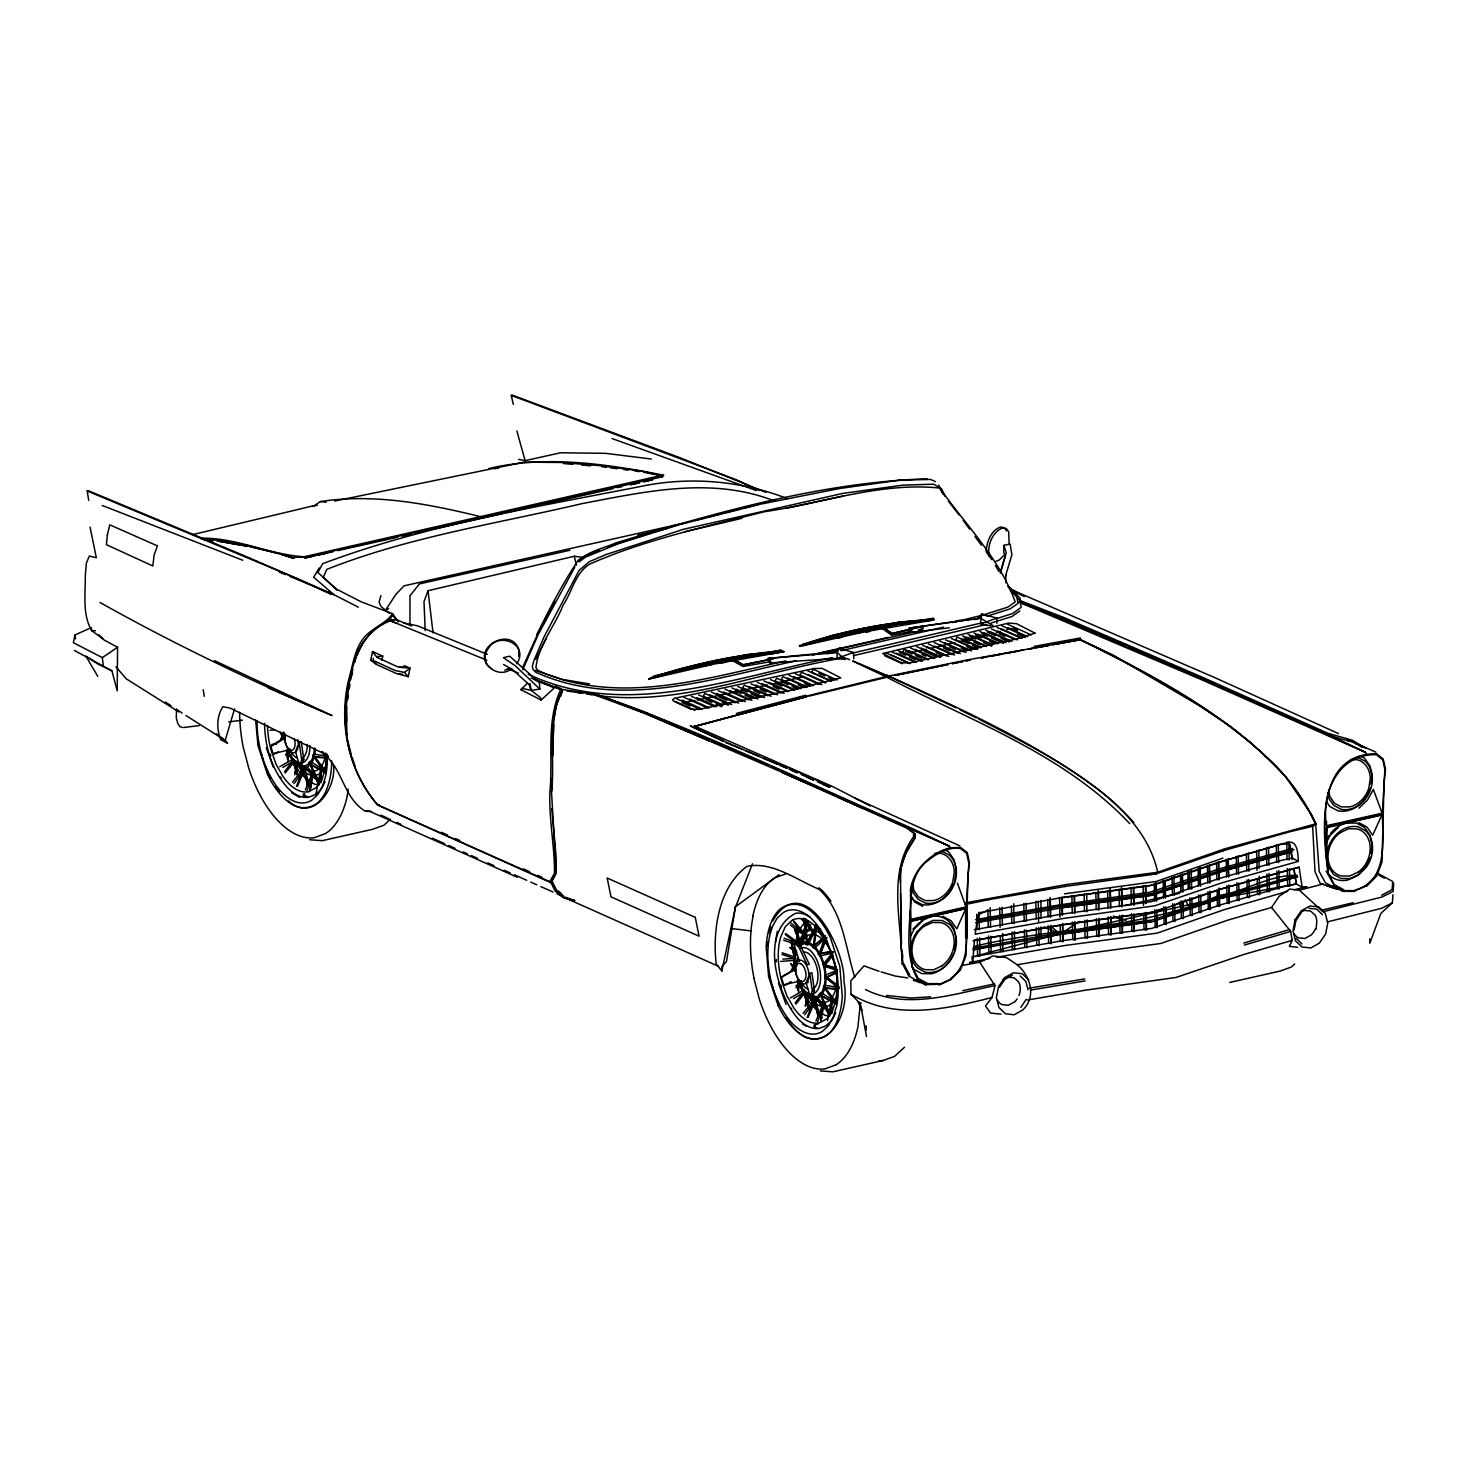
<?xml version="1.0" encoding="UTF-8"?>
<svg xmlns="http://www.w3.org/2000/svg" width="1467" height="1467" viewBox="0 0 1467 1467"><rect width="100%" height="100%" fill="white"/><g stroke="black" fill="none" stroke-linecap="round" stroke-linejoin="round"><path stroke-width="1.5" d="M854.803 977.352C845.249 947.407 843.323 911.667 819.136 889.277C796.324 879.87 772.541 861.166 747.015 866.337C718.408 887.223 712.43 930.756 716.208 963.984L721.856 970.989L721.856 966.606L726.458 961.6L735.334 907.596L752.498 863.77M409.935 624.74L409.99 595.785L419.415 583.903L569.893 550.272M776.281 961.784L776.3 959.51M988.465 935.946L988.85 953.477L991.142 953.073M796.819 943.428L796.893 926.062M346.707 721.727L346.78 706.195M1326.626 856.655L1326.516 827.278L1382.427 814.735C1382.592 840.866 1388.222 881.044 1355.27 889.974M98.729 634.606L104.285 640.107L117.562 647.295L117.232 690.884L111.914 670.841L74.432 650.449M796.874 943.281L796.984 927.657M980.561 622.173L981.881 614.013L996.735 618.047L996.955 623.273M288.009 761.483L288.137 750.994M798.653 992.646L798.782 982.157M1326.113 856.966C1321.932 817.357 1321.345 753.121 1376.633 753.763L1383.198 759.007L1385.526 768.836L1384.041 783.011L1382.006 861.918L1376.743 875.946L1367.134 885.573L1355.453 890.616L1343.882 890.634L1334.09 885.243L1327.983 874.057L1326.113 856.966L1326.516 827.278L1326.663 856.783L1328.313 873.58L1334.292 884.656L1343.955 889.937M853.849 658.738L853.391 652.467L839.216 648.176L837.18 652.613L837.07 658.335L845.249 659.49M1005.72 582.729L1005.904 574.954M321.071 782.644L321.401 769.717L319.146 784.973M325.949 769.918L326.187 761.355M831.716 1013.807L832.046 1000.879L829.79 1016.136M836.593 1001.081L836.832 992.517M551.574 791.905C555.296 758.146 546.476 720.902 562.686 689.49L599.178 695.12L642.509 712.228L783.213 772.742L949.131 846.074L950.231 847.706L960.61 847.468L967.321 852.675L969.394 862.706L967.853 876.643L966.038 955.585L960.628 969.357L951.148 979.094L939.687 984.265L927.584 984.577L917.664 979.351C902.333 952.395 912.034 919.186 910.457 889.68C913.611 869.087 930.573 853.024 950.231 847.706M551.757 790.016L552.05 778.794M552.656 756.385L553.756 724.698M552.564 755.487L553.664 722.057M518.786 656.574L518.97 650.321C512.57 626.684 473.841 645.04 487.172 665.174L491.903 669.044M966.313 907.541L968.825 863.385L966.698 853.391L960.335 848.439C946.802 846.716 934.846 854.656 924.98 862.981C909.063 877.706 911.025 900.426 910.585 920.157L966.313 907.541L957.401 883.152M1326.498 826.416C1321.162 793.005 1338.106 753.506 1376.358 754.735L1382.794 759.869L1384.866 769.46L1382.409 813.873L1326.498 826.416L1326.535 821.428M900.426 882.18C899.271 866.208 905.616 850.603 914.931 837.877L915.115 833.916M85.324 577.43C85.324 595.034 82.445 614.948 91.743 630.7L103.075 639.025M918.58 629.636L923.073 628.683L923.183 626.189L892.156 633.579L882.254 626.501L864.008 628.536L863.953 629.783L881.795 628.188L891.698 635.266L911.869 631.03M1005.555 575.853L1011.9 554.691L1010.066 544.055L1004.015 545.321L1003.648 552.27L1005.243 555.883L1000.457 572.112M296.792 774.283L297.434 762.143L294.757 774.869M743.072 664.698L773.329 658.793L743.274 664.918L732.968 658.848L715.016 660.7L717.528 663.396L726.312 660.883M807.437 1005.445L808.079 993.306L805.401 1006.032M1393.65 883.097L1393.173 891.386L1382.189 896.979L1322.904 911.796L1299.414 890.231L1289.621 889.075L1279.187 896.264L1271.559 907.468L1228.172 920.029L1160.892 943.464L1068.985 955.897L1017.254 964.754L1006.6 957.676L993.012 955.879L979.754 962.224L962.517 965.396M326.499 754.863L325.637 767.223L322.098 779.087L316.34 787.559L308.914 791.612M820.475 931.692L821.85 936.001L815.377 924.925L813.8 948.159L815.322 927.712L805.988 944.656L816.239 925.219M1369.738 938.77L1369.793 943.244L1380.869 913.391L1392.366 902.81L1392.972 894.687M989.803 958.409L969.595 962.664L972.786 961.545L974.473 940.31L1064.033 924.393L1154.859 911.814L1222.231 888.764L1299.12 867.18L1302.183 887.352L1307.024 886.673L1294.114 889.772M85.251 576.366L86.351 563.181L89.34 556.048L96.327 557.735L90.074 527.148M1009.113 543.285L1008.709 531.751L1006.325 528.578L1002.805 527.882C992.132 531.898 987.309 545.486 988.996 556.103M986.099 551.794C986.704 542.185 990.702 530.577 1000.494 527.02L1004.143 527.698L1006.545 530.852M333.467 764.985C336.713 788.843 312.288 823.262 288.541 800.909M910.365 925.457L910.604 921.019L966.331 908.403L967.175 937.816M1325.526 837.877L1326.791 827.626L1382.427 814.735M767.351 946.435L767.901 941.924M347.312 795.536L348.137 789.099M1036.362 927.731L1036.729 945.261L1039.186 944.931M349.678 680.853L346.084 707.057L347.019 735.224M813.8 948.159L816.936 925.53M347.716 699.631L348.339 695.266M349.274 688.701L349.898 684.337M954.559 881.85L956.319 870.389L954.082 859.699L948.507 851.759L944.436 849.65M954.54 951.074L956.301 939.613L954.063 928.923A30.477 24.242 -65.9 0 0 930.555 916.692L920.836 921.184M1371.04 784.35L1372.213 776.721L1369.976 766.012L1364.402 758.091L1360.386 755.963M1371.022 853.574L1372.195 845.946L1369.958 835.236L1364.512 827.425L1356.37 823.079L1346.559 822.987M309.592 790.878L312.398 773.054L305.319 789.833M553.958 720.132L556.58 703.39L562.686 689.49M820.566 1019.932L823.042 1004.217L815.964 1020.995M176.553 709.093L176.297 717.931L177.745 723.286L179.928 726.66L182.348 727.412M775.438 942.217L777.308 931.307M295.032 772.907L296.847 762.657M802.761 944.51L807.015 920.396M805.31 1006.105L807.492 993.819M977.242 938.238L977.627 955.787L980.048 955.347M1000.274 936.148L1000.604 951.496L1003.025 951.056M1011.992 931.985L1012.377 949.516L1014.797 949.094M1024.388 929.858L1024.755 947.407L1027.047 947.004M310.179 790.145L313.48 773.109L306.951 790.75M820.823 1021.307L824.124 1004.272L817.596 1021.894M315.973 793.72L320.521 770.45L320.833 781.728M354.959 661.874L355.784 657.638M827.443 1020.647L831.166 1001.613L831.477 1012.89M1294.114 929.913L1295.929 920.634L1301.302 912.621M372.49 651.568L376.964 657.344L397.154 666.605L401.885 667.485L404.544 665.706L410.045 668.163L408.248 676.69L396.163 673.426L375.845 664.203L370.784 660.132L372.49 651.568L382.777 656.079L381.823 660.352M1316.101 929.143L1316.779 921.624A14.945 11.883 -65.9 0 0 1315.129 915.188L1310.654 911.025L1304.346 910.365L1301.174 912.126M88.937 628.701L75 634.918L73.35 642.674L102.323 657.638L103.24 665.321M721.856 970.989L735.334 907.596M806.282 920.708L800.909 945.06L806.447 920.561M352.887 669.099L350.191 679.056M1001.007 1014.137L990.592 1013.074L985.494 1005.959L992.022 997.468L994.993 985.641L979.754 962.224M350.503 679.955L352.557 672.785M380.943 595.602L379.091 602.057L381.072 606.586L389.47 613.334M1000.329 573.212L1006.179 552.967L1004.015 545.321M371.518 811.416L365.485 811.288C343.076 798.268 342.765 767.113 322.117 752.773L229.989 708.048L222.911 706.709C216.548 716.281 216.474 729.337 220.784 739.735L227.66 743.366L225.203 740.413L234.555 708.818M836.41 1006.674L833.256 1017.291L828.562 1025.543L822.584 1031.228A63.209 32.971 77.3 0 1 785.285 1014.577A63.613 33.173 77.3 0 1 773.806 990.61M560.596 696.422L562.466 690.187L530.999 678.029M769.038 932.902L770.762 927.089M910.585 920.157L910.31 910.915M1048.245 925.732L1048.612 943.263L1050.995 943.556L1050.83 925.365M1060.146 925.97L1060.458 941.319L1062.841 941.612L1062.676 923.421M1072.432 922.065L1072.799 939.595L1075.183 939.907L1075.018 921.698M1084.7 920.304L1085.067 937.835L1087.652 937.486M825.096 938.825L819.595 956.117L826.985 937.45M819.026 954.137L825.518 935.744M299.561 765.609L301.67 759.888L299.14 742.1L301.267 741.624L303.797 759.411L301.689 765.132L299.561 765.609L295.545 751.691L297.691 745.933M582.546 557.35L574.294 556.25L428.034 590.706L424 601.58L425.192 630.553M810.206 996.771L812.315 991.05L809.784 973.263L811.911 972.786L814.442 990.573L812.333 996.295L810.206 996.771L806.19 982.853L808.335 977.095M296.462 786.404L303.412 768.616L292.483 782.241M807.107 1017.566L814.038 999.779L803.109 1013.404M534.19 679.331L560.742 689.435C545.852 721.287 553.187 757.779 549.905 791.703C548.786 819.008 554.636 845.927 554.508 873.103L549.813 881.722L377.496 804.87C348.357 771.184 339.134 724.258 349.274 681.33C354.152 656.171 364.531 630.443 390.13 619.863L392.551 613.701L361.359 601.892L336.658 589.221L317.862 572.552L322.685 563.695C424.385 525.443 532.613 507.582 638.915 486.824C688.536 476.152 740.157 480.351 787.467 498.633M556.268 705.334L562.466 690.187M297.416 786.294L304.494 769.515L293.968 783.635M808.06 1017.456L815.139 1000.677L804.613 1014.797M522.747 669.796L538.169 634.606L574.826 567.142M952.541 622.558L982.927 615.04L1007.829 607.136L1015.201 602.002C1000.366 560.082 967.431 526.726 941.759 490.895L939.21 488.016C880.75 481.928 821.612 503.419 763.995 511.8C705.37 526.91 645.48 539.544 589.844 564.043C575.357 572.717 572.203 591.641 563.218 604.899C555.094 625.731 538.297 645.352 535.913 667.815L538.187 670.584C618.12 706.507 705.352 678.341 785.909 660.92M516.696 663.781C529.88 645.003 498.615 630.59 488.328 648.487C476.94 663.341 498.468 679.918 511.708 668.604M522.93 666.843L537.619 634.184M1381.694 815.304L1372.69 835.236L1367.024 827.131L1358.79 822.639M356.701 655.676L363.101 641.941M1096.381 918.635L1096.748 936.166L1099.131 936.459L1099.04 918.305M1108.172 916.93L1108.557 934.461L1111.014 934.791L1110.941 916.637M1119.651 915.408L1120.018 932.939L1122.402 933.232L1122.31 915.078M1131.534 913.721L1131.901 931.27L1134.284 931.563L1134.248 915.591M1143.728 914.198L1144.04 929.528L1146.387 929.913L1146.35 913.941M354.611 658.775C361.139 640.511 376.469 623.42 395.852 619.386L411.493 625.914M1271.559 907.468L1290.685 931.435L1292.152 940.384L1289.346 946.325L1297.617 947.334M808.024 944.986L816.624 927.126M1370.453 788.182C1365.997 801.679 1352.959 813.617 1337.977 810.848L1329.836 806.52L1326.498 801.752M1370.435 857.406L1365.355 867.584L1357.488 875.542L1347.77 880.017A30.477 24.242 -65.9 0 1 1326.113 871.27M718.445 966.295L564.557 897.602L555.993 890.616L551.592 880.677L556.708 890.451M535.803 659.325L546.457 638.053M953.697 883.574C949.094 896.429 936.166 907.156 921.973 904.552L913.831 900.206L910.549 895.438M536.904 634.221C549.593 609.098 562.301 583.829 578.108 560.486C589.074 551.262 603.707 548.108 616.672 542.643C717.546 512.203 821.227 482.423 927.089 478.755M542.643 624.392L554.709 600.883M551.262 881.355L556.213 871.82L555.956 854.656L551.757 808.5M551.299 882.602L556.286 873.158L551.409 790.383M910.494 936.221L914.216 929.124L922.505 920.909M1325.434 844.314L1330.111 835.457L1338.527 827.205M965.634 902.773L1066.032 884.583L1157.665 872.278L1224.468 848.898L1315.844 823.794C1304.346 799.753 1288.393 777.015 1268.478 758.916C1214.199 707.626 1146.479 672.509 1080.06 639.722L1053.086 644.581L1080.06 639.722L1112.719 654.85L1198.924 705.444L1229.896 725.982L1251.131 742.98L1268.148 758.916L1285.715 776.666L1310.416 813.176L1315.661 823.537L1319.163 871.361L1325.453 882.877L1337.519 889.057M280.582 739.276L284.121 732.748M791.226 970.439L794.766 963.911L792.693 966.955M325.161 781.673L320.87 789.521L315.295 794.674L308.822 797.168A57.158 29.817 77.3 0 1 287.349 787.577C271.872 770.102 264.72 746.3 264.61 723.213M835.805 1012.835L831.514 1020.684L825.921 1025.836L819.466 1028.33A57.158 29.817 77.3 0 1 797.975 1018.74C776.52 993.966 759.173 931.71 795.737 913.263A59.982 31.284 77.3 0 1 810.096 916.967M806.923 931.508L810.829 924.522M772.449 926.576L777.125 918.195L783.121 912.657A63.209 32.971 77.3 0 1 820.42 929.51M772.504 921.276C803.678 867.052 845.982 949.938 843.892 981.313C852.309 1021.637 816.404 1066.802 786.257 1017.75M373.131 658.298L373.553 660.645L395.338 670.584L404.525 672.436L408.248 676.69M319.201 567.967L313.663 577.264L333.926 594.667L358.333 607.173M282.049 735.792L284.066 732.601M1020.867 1007.297L1026.222 999.284M999.32 987.438L1004.803 979.406L1012.395 975.17M565.033 897.181L574.917 900.573L563.75 898.042L555.186 891.056L550.987 882.676L377.899 805.09C348.284 770.964 338.364 723.616 348.559 679.973C352.538 667.045 353.785 653.402 361.139 641.666C368.584 628.756 384.556 625.455 392.551 613.701L398.309 621.935M518.621 459.354L525.094 460.656L560.541 452.79L605.596 453.34L651.348 459.024M832.394 954.449L823.445 966.753L833.238 955.274M932.205 620.174L931.893 619.257C887.993 622.283 844.277 630.333 802.614 644.636L804.741 644.508C846.349 632.46 889.075 624.172 932.205 620.174C888.085 621.348 844.497 631.103 802.614 644.636M779.857 651.953L779.435 651.055C737.149 654.557 695.34 663.487 654.979 676.434L716.043 662.259L779.857 651.953C737.369 654.282 695.578 664.038 654.979 676.434M284.488 771.752L293.913 759.503M795.132 1002.915L804.558 990.665M1157.665 872.278C1150.531 838.666 1126.821 812.168 1100.672 791.355C1035.684 742.394 960.647 708.653 886.893 675.26L885.793 676.654L807.602 695.835L692.589 726.99L690.315 725.835L724.203 740.927M884.179 675.994L885.151 674.765L886.178 675.535L884.179 675.994L852.95 661.085L885.151 674.765M285.185 773.036L294.757 761.116M795.829 1004.198L805.383 992.279M823.354 964.149L832.944 952.23M281.077 739.331L285.02 734.967M791.722 970.494L795.664 966.13M1366.455 886.16L1376.211 876.001M662.571 476.39L661.69 477.307L662.662 476.427L661.287 475.656L643.683 472.301M1003.575 555.645L999.504 559.826L995.323 561.659M950.726 978.507C972.529 962.114 965.066 931.802 966.331 908.403L910.86 921.368M960.445 969.705L950.708 979.644L938.972 985.072M912.951 929.124L919.259 922.78M916.985 931.765L924.137 924.558L933.104 920.377L942.162 920.506L949.662 924.412C966.496 941.814 949.369 976.344 925.145 972.163L917.774 968.22A27.066 21.51 -65.9 0 1 916.985 931.765M534.025 679.038L554.269 687.968L541.121 700.052L520.895 689.673L522.179 688.39L531.127 690.352L539.856 689.123L539.379 682.632L509.636 656.189L503.438 657.693L515.522 666.018L539.856 689.123M520.895 689.673L527.276 683.439M531.127 690.352L529.11 684.576L530.009 683.714L531.127 690.352L540.534 697.687L541.121 700.052M1358.992 808.134L1367.446 799.992L1373.369 789.521L1382.409 813.873M390.515 819.173L383.877 825.261L372.416 829.35L322.245 840.664L309.684 839.729M904.479 1047.273L894.522 1056.423L883.061 1060.513L832.871 1071.827L820.328 1070.892M1294.683 963.984L1291.363 967.046L1279.902 971.136L1229.731 982.432M814.368 948.232L825.958 937.761M1315.991 823.537L1312.653 826.214L1315 871.636L1320.282 883.519L1333.815 888.048M823.996 937.01L812.388 947.095L824.967 937.193M853.391 652.467L837.07 658.335L769.9 663.011L768.121 658.426L834.76 651.935L839.216 648.176L844.644 650.083M550.987 882.676L552.124 881.704M578.493 560.926L583.316 557.002L599.453 549.905M404.525 672.436L410.045 668.163L399.537 667.192M579.263 561.843L585.37 557.185L619.331 543.267L680.45 524.379L760.291 504.208L839.894 488.456L899.436 480.186L930.536 479.434L935.451 481.616M693.671 666.898L654.245 675.975L648.671 679.148L684.667 667.65M735.004 907.083L779.105 874.717M1019.877 611.005L1011.918 616.525L990.922 623.09M1066.087 930.316L1079.18 921.423M102.323 657.638L117.562 647.295M481.268 516.842C428.969 503.988 374.323 493.242 320.448 501.549L314.36 505.583L192.855 534.556M275.209 753.304L273.082 753.781L270.698 746.061L284.726 737.516M274.567 744.521L283.351 739.185M282.819 767.516L294.207 760.566M785.854 984.467L783.726 984.944L781.343 977.224L795.371 968.678M795.737 969.265L781.343 977.224M793.445 998.679L804.851 991.729M274.604 753.855L278.473 751.599M279.739 766.764L293.308 758.879M785.248 985.017L791.061 981.625M790.383 997.927L803.953 990.042M388.663 608.493L385.381 610.382L395.907 594.355L404.067 585.828L680.89 523.792M1003.061 979.791L1006.179 978.049M1014.669 1001.796L1008.324 1005.298L1002.016 1004.638A14.945 11.883 -65.9 0 1 997.523 1000.329M837.62 971.301L824.747 978.251L837.29 972.676M833.879 634.973L803.219 645.608L835.585 636.128L862.523 632.204L863.348 630.828L835.31 634.698L832.743 636.073L863.164 631.69M1381.694 895.218L1392.183 889.589L1392.66 881.484L1376.89 872.847M799.277 645.627L850.53 633.194M1392.366 902.81L1381.676 908.293L1327.342 921.918M655.291 677.516L684.667 669.117L710.982 664.734L711.752 663.139L681.99 668.989L703.06 665.395M1357.874 872.187L1349.658 876.056L1341.241 875.946A24.719 19.658 -65.9 0 1 1328.02 857.241A24.719 19.658 -65.9 0 1 1340.325 832.633M1340.325 832.633L1348.668 828.745L1356.957 828.892A24.719 19.658 -65.9 0 1 1370.196 847.743A24.719 19.658 -65.9 0 1 1357.892 872.37M504.795 670.272L509.471 668.108M825.243 975.317L837.639 969.87M996.735 618.047L980.543 624.153L990.793 625.822M607.723 546.806L651.036 532.906M974.473 940.31L973.061 940.824L1060.494 925.219L1151.173 912.566L1163.826 908.256M835.915 1064.859L824.949 1068.875A99.408 51.84 77.3 0 1 788.549 1051.784A99.591 51.95 77.3 0 1 759.484 999.595L753.818 978.086M377.899 805.09L379.22 804.613M786 873.819L775.034 877.688A99.591 51.95 77.3 0 0 752.956 915.72M978.984 912.822L1063.447 897.236L1154.621 884.803L1221.644 861.606L1285.074 843.177C1297.506 838.042 1297.892 852.565 1298.332 861.386L1222.103 882.749L1154.731 905.817L1063.905 918.379L975.17 934.186L977.921 915.17L987.713 910.163M1222.928 858.122L1156.124 881.502L1064.492 893.825M1155.959 873.929L1223.111 850.842M817.797 1028.367L814.185 1027.377L813.965 1025.268L818.329 1023.801M1176.497 903.947L1218.692 889.589L1299.12 867.18M1207.763 875.872L1150.715 895.237L1062.401 907.615M1211.98 874.442L1218.325 872.297M1166.063 916.527C1209.395 901.857 1252.8 886.545 1297.562 876.863L1296.736 875.377C1270.147 874.552 1244.951 891.661 1218.82 895.457C1144.48 928.336 1062.438 927.016 984.082 944.07L974.198 946.472L973.079 948.269L1062.053 932.425L1152.897 919.846L1220.251 896.795L1296.736 875.377M986.943 616.232L1010.14 608.86L1018.025 603.45L1016.301 594.282L1008.911 587.258M995.928 618.817L1012.798 613.444L1021.087 607.411L1019.95 597.968L1008.141 586.213M655.419 531.567L675.132 525.498M1243.833 943.061L1289.695 929.491M1244.383 945.06L1290.685 931.435M996.258 632.68L1000.494 631.452M1006.839 629.6L1011.056 628.371M1220.452 871.673L1291.95 851.557M1292.152 940.384L1244.071 954.412L1175.966 977.462L1084.883 990.262L1027.322 1000.036M1287.659 891.313L1224.028 909.723L1157.206 933.104L1065.592 945.408L996.478 957.254M732.895 658.995L748.262 654.575L780.096 651.623M1222.781 850.842L1286.742 832.578M88.717 500.449L87.176 490.968L88.222 490.675L244.164 555.663L333.926 594.667L289.714 576.329M771.019 661.58L742.98 666.513L732.62 660.718L715.493 661.984L721.892 660.553L715.291 662.057L717.528 662.901L723.928 661.104M732.455 658.738L748.262 654.575L726.275 659.563M1060.843 933.599L971.686 957.052L1060.824 940.952M1299.414 890.231L1323.234 883.941M765.682 707.552L806.887 696.66L692.589 726.99L723.194 741.183M733.207 716.153L692.589 726.99L723.506 741.202M737.479 715.016L761.336 708.708M736.452 713.42L805.86 695.211M365.485 811.288L368.107 810.628L517.209 877.248M679.551 524.251L686.208 522.582M697.302 519.776L703.977 518.108M708.414 516.989L721.727 513.633M726.165 512.515L739.496 509.159M743.934 508.04L757.247 504.685M273.082 753.781L290.539 749.454M955.732 621.238L960.06 620.174M917.81 631.177L922.156 630.095M943.519 627.143L840.774 650.706M973.96 619.606L980.488 617.992M783.726 984.944L801.184 980.616M986.723 624.41L853.611 655.621M983.147 622.558L852.18 653.182M809.087 696.11L890.689 676.342M1286.412 832.559L1312.983 826.214L1315.826 824.234L1310.838 813.378M975.61 919.681L1060.073 904.791L1150.66 892.101L1218.252 869.142L1292.537 848.348M974.308 929.693L1060.274 914.363L1150.935 901.71L1218.472 878.733L1282.048 860.212L1292.445 858.03L1298.332 861.386M930.995 648.286L954.925 642.564M959.29 641.519L987.566 634.771M1322.042 910.108L1353.234 902.718M684.484 531.806L741.935 518.291M864.008 628.536L882.052 626.409L891.844 633.524L923.183 626.189M648.671 679.148L714.099 664.056L784.056 651.623L780.627 650.119L733.555 658.701M771.807 684.135L803.714 676.672M976.032 922.688L1061.54 907.853L1152.365 895.273L1219.719 872.205L1292.537 851.557M972.804 949.883L1062.09 934.149L1152.934 921.569L1220.287 898.519L1297.562 876.863M726 659.563L747.4 654.557L747.895 656.281L730.548 660.058M698.054 665.908L702.418 664.899M706.801 663.891L722.332 660.737M637.742 535.162L666.678 528.56M976.674 921.019L1061.503 906.129L1152.328 893.55L1219.682 870.499L1294.077 849.54M630.627 484.715L639.41 482.716M643.811 481.726L652.595 479.727L643.775 481.708M854.913 632.204L870.023 628.793M882.731 625.896L899.674 622.045L932.572 619.697M840.628 648.231L888.507 637.338M915.628 631.672L812.461 654.997M796.251 660.792C711.55 678.873 619.918 710.101 535.748 672.253L532.796 669.044L532.338 666.201L533.988 660.352L543.945 637.118L579.117 570.388L589.221 561.769L605.688 554.654L683.53 529.275L842.975 493.37L902.994 485.137L933.654 484.183L941.557 488.749L945.005 496.359M827.406 653.732L836.318 651.715M832.284 657.656C733.445 677.149 626.372 720.132 528.12 674.233M842.645 658.06C758.347 671.941 673.701 709.698 587.093 693.854M1122.53 919.827L1199.951 902.205M311.976 506.39L317.33 505.18M333.357 551.629L304.751 558.065L313.571 556.085M337.758 550.62L397.814 537.16M402.16 536.115L411.108 534.171M415.473 533.126L424.33 531.127M435.424 528.633L501.989 513.688M506.353 512.661L515.302 510.699M519.648 509.654L528.505 507.674M546.237 503.676L612.949 488.694M617.314 487.667L621.843 486.696M630.572 484.678L639.374 482.698M270.698 746.061L272.825 745.584M877.028 627.234L897.07 622.705L899.344 623.842L868.372 630.828L899.674 622.045L866.245 631.727L863.678 630.242L870.353 628.738M301.67 759.888L303.797 759.411M793.739 943.831L795.866 943.354L800.359 945.353L809.252 964.241L807.125 964.718L798.231 945.83L793.739 943.831L799.46 961.288M910.824 919.369L965.634 907.009M1326.828 825.664L1381.639 813.305M798.231 945.83L800.359 945.353M833.109 952.945L820.053 955.879L818.311 953.99L831.221 951.074M976.068 922.853L984.999 920.836M1124.896 905.671L1179.56 893.366M806.19 982.853L808.317 982.377M974.381 949.644L985.549 947.132M812.315 991.05L814.442 990.573M317.972 555.113L326.811 553.132M285.533 754.331L289.531 753.433M287.44 756.183L291.53 755.267L285.533 754.9M796.159 985.494L800.175 984.595M796.031 987.804L802.156 986.429L796.159 986.062M1080.666 929.161L1120.33 920.322M799.753 646.47L864.613 631.8L934.332 619.899L933.507 618.175L877.193 627.913M818.623 653.145L838.464 648.726M717.528 662.901L726.202 661.012M837.4 638.273L841.746 637.338M994.993 985.641C952.872 994.039 906.698 1010.195 865.493 989.547M992.022 997.468C945.812 1009.388 894.65 1020.445 851.043 994.204L850.768 980.965L864.026 965.836L879.063 971.301M334.806 501.036L524.104 462.142L560.596 462.472L600.535 465.717L640.272 470.889L661.214 475.473L304.182 556.745C269.91 554.801 236.462 537.472 201.107 538.187M911.337 652.54L926.631 649.221M786.092 508.352L843.433 496.011M697.155 700.071L767.406 685.071M1302.183 887.352L1296.351 883.923L1282.708 886.838L1219.022 905.304L1151.76 928.409L1063.043 940.64M962.755 990.665L994.626 983.862M389.415 620.743L395.852 619.386L389.562 620.468L486.769 660.187M965.213 904.534L988.886 899.656M886.196 677.204L890.616 676.305M1215.648 899.234L1296.351 883.923L1293.967 868.556M494.471 468.817L498.872 467.991M981.276 657.95L1023.874 649.936M1032.86 648.249L1028.367 649.092L1032.86 648.396M981.276 657.986L985.769 657.161M990.243 656.317L1001.466 654.227M1005.94 653.402L1017.163 651.311M488.859 468.541C546.292 454.917 606.77 463.957 663.762 475.198L659.82 477.38L305.393 557.222L292.978 557.405L246.859 545.394L216.162 540.058L201.162 538.829M1037.352 647.57L1048.593 645.498L1035.097 647.827M376.726 656.703L382.777 656.079M1034.07 646.397L1080.427 637.962L1080.06 639.722L966.313 660.095L885.793 676.654C969.449 720.389 1063.575 753.323 1129.663 823.555M721.966 662.882L726.403 662.075M770.743 654.025L784.056 651.623M513.303 404.415L511.25 395.393L512.46 395.173L679.918 457.704L765.902 492.362M683.64 702.455L694.9 700.456M863.678 630.242L872.682 628.683M865.658 632.222L870.114 631.452M988.556 899.656L1064.675 886.526M707.277 664.679L711.477 663.964M304.678 796.013L304.513 793.702L303.321 794.105L303.541 796.214L308.272 797.039M1031.594 989.932L1085.177 980.91M814.185 1027.377L815.322 1027.175L815.157 1024.865M1029.119 988.19L1084.645 978.929M818.311 953.99L833.311 951.753M1146.222 913.446L1152.182 912.547M949.314 627.821L911.41 632.277L909.21 628.114L980.579 618.23L993.141 625.657M909.21 628.114L971.007 619.239M1062.952 933.911L1151.283 921.533M1064.345 886.526L1156.289 873.947M1062.145 897.767L1150.843 885.518L1218.123 862.431L1281.424 844.038L1289.548 844.13L1292.445 858.03M183.43 727.559L199.292 725.578M228.742 721.874L242.33 720.187M715.548 660.883L733.042 659.105L743.274 664.918M768.121 658.426L837.18 652.613L842.186 656.959L849.558 659.692M272.055 744.447L276.438 744.062M270.038 730.273L274.439 729.906M780.682 961.435L796.068 960.207M898.556 480.406L905.194 479.984M782.828 959.125L793.702 958.446L782.003 954.394M930.646 996.827L910.824 998L886.526 995.47M980.579 618.23L977.627 618.285L981.881 614.013L985.384 615.59M402.636 674.27L398.547 674.031M1340.765 889.259L1336.749 889.295L1326.021 885.261M303.541 796.214L306.346 796.196M933.745 900.573L925.329 900.61L918.452 896.979L913.923 890.396L912.547 883.904M923.605 982.34L919.497 982.358L909.943 976.6L903.287 965.469L901.141 947.425L900.481 868.867L905.597 853.831L915.17 837.822L915.371 833.861L908.201 828.708L782.975 772.797M939.522 983.623L927.951 983.642L918.287 978.489L912.511 967.303L910.64 950.488L910.604 921.019M918.709 982.413L923.275 982.432M95.465 630.737L91.743 630.7L91.247 627.583M1354.738 891.423L1342.708 891.349L1332.641 885.866M1350.832 759.594L1357.067 759.704A24.719 19.639 -65.9 0 1 1370.288 778.555L1368.858 787.926A24.719 19.658 -65.9 0 1 1349.768 806.868L1341.333 806.905L1334.475 803.274L1329.927 796.691L1328.57 790.2M934.827 853.299L941.044 853.409A24.719 19.658 -65.9 0 1 954.284 872.26L952.835 881.63A24.719 19.658 -65.9 0 1 933.856 900.463M327.985 757.43L312.508 756.844L327.086 758.274M838.629 988.593L823.152 988.006L837.73 989.436M318.614 784.478L314.69 784.295L306.493 779.509L298.81 770.982L294.409 763.262M1191.864 897.951L1192.231 915.5L1190.287 915.371L1189.902 897.841M1182.97 900.976L1183.356 918.507L1181.393 918.379L1181.027 900.848M1174.59 903.855L1174.957 921.404L1172.995 921.276L1172.628 903.745M1165.697 906.881L1166.063 924.412L1164.12 924.283L1163.734 906.753M1156.766 909.943L1157.133 927.474L1155.189 927.364L1154.804 909.833M1228.833 885.885L1229.218 903.415L1227.164 903.269L1226.797 885.738M1219.15 888.8L1219.535 906.331L1217.482 906.166L1217.17 890.836M1209.982 891.918L1210.348 909.448L1208.313 909.302L1207.928 891.771M1200.721 895.017L1201.088 912.547L1199.034 912.401L1198.667 894.852M204.463 539.984L213.008 540.663L204.335 539.929M563.841 463.572L572.827 464.342M581.592 465.021L590.614 465.809M1289.42 868.721L1289.805 886.251L1287.678 886.05L1287.293 868.519M1269.065 873.415L1269.468 891.716L1267.36 891.533L1266.975 874.002M1259.309 876.276L1259.713 894.595L1257.586 894.393L1257.256 879.063M1248.912 879.301L1249.444 897.566L1247.317 897.382L1246.95 879.852M1238.735 882.987L1239.102 900.518L1237.176 900.335L1236.809 882.804M1007.737 977.187L1014.155 977.811L1018.648 981.973A14.945 11.883 -65.9 0 1 1018.942 995.506M1309.004 908.366L1316.688 909.155L1322.464 914.656M1278.839 870.536L1279.242 888.855L1277.244 888.635L1276.877 871.105M731.483 928.574L751.489 930.94M320.448 501.549L326.206 502.246M313.663 754.221L328.571 756.128M824.307 985.384L839.216 987.291M601.562 466.634L606.146 467.295M610.4 467.79L617.185 468.725M623.64 469.513L628.224 470.155M634.679 470.944L639.245 471.585M582.619 693.194L566.94 690.847L571.305 691.544M907.688 977.921L895.475 976.105L881.099 971.888M575.724 692.222L582.362 693.249M586.782 693.928L591.201 694.606M595.62 695.285L643.665 712.962L709.881 741.147M565.804 680.01L589.441 683.897M247.886 546.311L217.189 540.975L239.249 544.844M243.65 545.614L248.051 546.384M403.718 623.017L417.49 625.804L487.282 654.337M1126.051 920.194L1117.304 918.269L1113.398 915.903M1346.963 740.578L1352.831 741.899L1375.899 752.186M250.087 546.824L279.005 553.517M1338.894 738.469L1352.831 741.752L1362.165 747.437M835.236 967.67L822.73 964.314L837.364 969.559M503.584 664.514L512.331 669.447L529.11 684.576M834.76 651.935L837.18 652.613M913.281 980.341L918.745 982.046M823.904 966.221L836.722 970.182M861.092 1002.988L858.103 1002.053L862.009 1010.25M1339.133 738.414L1326.48 734.49L1365.392 752.314L1366.511 753.946M564.557 897.602L574.055 900.628M281.151 554.233L293.932 558.45L280.986 554.159M782.113 952.78L794.197 956.814M535.29 670.437L565.547 680.56M783.561 940.164L799.698 945.647L785.23 934.424M775.438 501.311C711.917 476.262 646.69 491.427 582.252 503.566C496.745 523.719 408.743 536.849 326.738 569.398L323.253 577.338L337.208 590.339M644.031 712.889L600.535 695.853C705.994 733.023 806.52 782.938 909.173 827.058L949.131 846.074L877.889 814.002M612.032 438.541L756.294 490.528M1018.061 601.8C1122.787 640.162 1223.441 688.848 1325.691 733.225L1365.392 752.314L1199.731 678.928L1020.188 602.662L1062.053 618.726L1125.831 646.103M600.535 695.853L645.535 712.412L709.331 739.918M511.25 395.393L736.617 479.856L759.007 490.418M784.112 938.202L800.157 944.161L785.597 933.507M1018.556 601.69L1062.438 618.652L1126.088 646.048M554.948 686.208L561.329 688.665M242.733 560.247L102.287 505.492M279.482 572.222L285.625 574.679M389.562 620.468L396.805 623.402M507.802 668.769L518.328 673.06M536.097 680.431L546.201 684.631M87.176 490.968L297.563 578.75L331.12 594.392M725.248 742.137L741.715 749.105M745.841 750.847L776.74 763.904M780.866 765.646L787.045 768.25M725.578 742.137L759.338 756.459M763.555 758.237L786.77 768.085M1366.089 748.518L1352.647 740.34L1327.947 733.298L1202.72 677.387L1063.538 617.387L1019.693 600.406L1009.479 588.854L1214.658 677.571L1338.399 733.537M1127.903 646.984L1201.491 678.543M711.385 740.798L767.956 765.187M772.155 766.984L778.427 769.698M852.95 661.085L886.178 675.535M268.149 687.858L331.78 715.474L214.475 660.627M781.691 772.229L804.429 782.223M331.78 715.474C252.727 681.605 174.976 644.636 99.994 602.46M432.16 838.115L444.629 843.672M448.774 845.505L455.008 848.293M1201.235 678.598L1256.43 703.06M1258.191 704.013L1277.244 712.357M1281.168 714.264L1326.718 734.435M1012.963 628.041L1016.924 629.801M1007.976 627.821L1027.817 636.678M1001.833 625.767L1025.653 636.385M1017.383 634.001L1025.341 637.558M1000.512 628.499L1022.352 638.237M996.955 627.418L1020.684 637.998M997.597 631.03L1017.383 639.869M991.399 628.94L1015.201 639.557M998.972 633.634L1004.932 636.293M990.06 631.672L1011.9 641.427M987.309 632.185L995.268 635.724M1001.246 638.402L1009.223 641.959M984.265 632.919L1006.087 642.656M981.588 633.597L987.566 636.275M991.545 638.053L1003.501 643.371M978.452 634.312L998.312 643.169M974.033 633.047L997.835 643.683M975.573 635.156L981.533 637.797M989.473 641.354L993.434 643.114M972.566 635.816L992.426 644.673M969.724 636.458L975.702 639.117M983.679 642.674L991.637 646.232M966.606 637.155L986.447 646.012M962.499 635.889L986.227 646.489M964.094 637.925L970.072 640.584M974.051 642.363L980.029 645.022M961.05 638.658L980.818 647.479M962.645 640.859L968.623 643.518M972.603 645.297L978.581 647.974M977.499 649.496L955.751 639.795L957.071 637.045L980.8 647.791M966.881 646.727L972.859 649.386M949.901 641.244L971.649 650.963M945.628 639.905L969.357 650.486M961.16 648.157L967.138 650.816M944.308 642.638L966.056 652.357M949.461 646.764L955.439 649.423M940.475 644.765L960.335 653.622M943.648 648.139L949.589 650.798M934.681 646.158L954.522 655.015M928.464 644.031L952.193 654.63M927.144 646.764L948.892 656.482M922.633 645.315L946.362 655.914M936.166 652.668L942.144 655.346M921.184 648.084L940.952 656.904M924.137 651.275L936.093 656.611M915.115 649.349L934.901 658.188M910.439 647.974L934.167 658.555M921.991 654.447L925.97 656.226M908.99 650.743L928.776 659.563M927.914 659.838L904.185 649.239L902.847 651.971L922.633 660.81M905.781 651.256L911.759 653.934M915.738 655.712L921.716 658.371M899.509 652.522L905.487 655.199M909.467 656.978L915.445 659.637M896.594 653.237L916.362 662.075M891.789 651.88L915.518 662.479M890.469 654.63L910.237 663.451M884.693 655.786L902.498 663.726M818.824 673.28L824.747 675.92M828.708 677.681L834.65 680.34M831.569 681.073L811.654 672.179L813.305 669.282L837.052 680.01M807.675 670.822L831.422 681.422M808.024 674.472L825.939 682.485M821.795 684.741L799.9 674.967L801.55 672.216L825.279 682.944M795.297 673.756L819.026 684.356M793.629 676.525L813.543 685.419M789.044 675.315L812.773 685.914M804.429 683.585L810.371 686.226M787.376 678.066L807.29 686.959M798.305 684.961L804.246 687.62M801.165 688.353L781.251 679.459L782.901 676.69L806.648 687.436M800.432 688.775L776.703 678.176L775.034 680.945L794.949 689.838M782.204 682.045L788.146 684.686M792.088 686.446L798.03 689.105M770.523 679.606L794.252 690.205M775.915 683.494L781.838 686.134M768.873 682.357L788.788 691.25M773.182 686.538L779.124 689.197M762.235 683.659L784.075 693.414M755.78 685.034L777.675 694.826M750.884 683.769L774.631 694.349M760.236 689.417L766.159 692.057M749.234 686.519L771.147 696.293M753.8 690.719L759.741 693.378M764.6 697.632L742.687 687.858L744.337 685.107L768.085 695.835M741.202 689.435L747.143 692.094M751.086 693.854L759.007 697.393M736.141 689.197L758.054 698.97M731.721 687.876L755.45 698.475M735.242 690.847L741.183 693.488M745.126 695.266L751.067 697.907M730.053 690.627L751.966 700.419M723.433 691.929L745.328 701.721M718.207 690.682L742.027 701.299M716.758 693.451L738.598 703.188M718.83 696.788L726.77 700.327M709.753 694.826L731.666 704.6M722.296 702.583L728.255 705.242M723.121 705.059L703.206 696.165L704.875 693.414L728.677 704.178M698.53 694.9L722.351 705.535M705.92 699.667L711.862 702.326M715.841 704.105L721.782 706.764M696.88 697.65L716.795 706.544M691.324 696.257L715.052 706.837M689.655 699.007L709.588 707.901M683.952 697.357L707.754 707.993M682.283 700.126L702.198 709.001M682.045 702.565L689.985 706.104M675.077 701.464L694.918 710.321M789.594 768.231L830.542 786.55M959.876 845.891L854.766 798.048M784.717 772.412L807.455 782.553M809.472 783.451L839.656 796.929M841.673 797.828L860.487 806.227M864.65 808.097L874.112 812.315M1043.991 926.777L1056.368 932.297M370.784 660.132L376.836 662.827M441.402 832.284L447.563 835.035M455.742 838.684L459.849 840.518M523.389 868.886L529.55 871.636M537.747 875.304L541.855 877.138M463.205 851.942L467.295 853.776M471.402 855.591L477.545 858.342M487.777 862.908L493.939 865.658M504.171 870.224L510.314 872.975M514.422 874.809L526.708 880.292M530.761 882.089L536.83 884.803M540.865 886.618L553.022 892.028M557.057 893.843L563.126 896.539M567.179 898.354L573.249 901.068M788.879 768.965L797.058 772.632M801.147 774.466L813.396 779.967M817.486 781.801L829.754 787.302M791.116 770.028L797.168 772.761M807.253 777.308L813.305 780.022M823.39 784.57L829.442 787.302M1007.444 624.172L1031.264 634.936M985.714 630.15L1009.534 640.932M979.919 631.543L1003.721 642.308M968.055 634.386L991.875 645.168M951.349 638.475L975.078 649.203M939.944 641.116L963.764 651.88M934.021 642.528L957.841 653.31M916.582 646.58L940.31 657.326M897.914 650.504L921.661 661.232M886.141 652.87L909.888 663.597M763.812 680.871L787.632 691.635M757.229 682.265L781.049 693.047M737.791 686.446L761.538 697.173M725.01 689.142L748.812 699.906M711.33 692.039L735.15 702.803M676.525 698.695L700.346 709.478M838.647 797.498L861.642 807.914M1079.785 639.135C1146.02 671.648 1213.411 706.892 1267.451 757.999C1287.769 776.446 1303.613 799.35 1315.844 823.794M694.313 725.963L832.889 786.66L870.261 805.915M380.852 815.102L388.92 818.769M396.97 822.437L401.004 824.271M1013.44 628.646L1017.383 630.48M111.914 670.841L97.629 663.873L85.893 656.116L97.757 676.342M956.044 707.827L886.893 675.26M960.133 709.863L976.509 717.968M1009.479 588.854L1024.406 596.574M978.544 718.977C1033.722 747.528 1091.778 775.585 1133.918 822.602M1358.185 757.577L1365.557 761.501C1382.501 778.83 1365.429 813.396 1341.168 809.362L1333.668 805.31L1328.735 798.231L1327.488 792.492M1378.962 875.267L1384.463 878.22M942.181 851.282L949.552 855.206C966.625 872.517 949.424 907.101 925.164 903.067L917.774 898.996L912.731 891.936L911.557 886.178M942.786 916.343L951.148 920.818L956.814 928.904L965.598 908.972L965.671 937.945M922.706 906.404L914.638 901.985L910.365 895.64M915.885 979.681L926.154 985.329M1010.286 588.67L1022.077 595.217M1010.268 589.807L1014.174 591.971M836.337 1004.18L818.989 994.369L835.42 1003.116L823.684 985.971L823.849 987.016M325.692 773.017L308.345 763.207L324.775 771.954L313.039 754.808L325.619 770.853M802.504 1024.003L806.465 1026.277M291.86 792.84L299.8 797.388M388.773 619.074L390.13 619.863M1352.831 741.899L1356.645 744.246M1007.921 586.598L1016.704 593.402M178.827 711.898L126.199 678.799L115.985 666.825M223.332 739.221L185.924 715.493M820.823 992.462L836.19 1002.181M310.179 761.3L325.546 771.019M165.386 702.07L170.997 705.737M176.59 709.386L182.183 713.054M790.163 947.48L795.536 951.166M790.365 925.054L804.943 935.818L793.519 921.514M838.684 986.117L824.619 975.628L837.914 987.089M906.936 828.122L913.648 833.164L913.446 836.96C887.022 873.745 901.857 922.266 901.967 964.167M216.346 733.757L225.203 740.413M1050.5 926.172L1058.826 932.81M392.826 616.048L396.182 618.744M790.951 923.11L805.823 935.084L792.748 919.827M557.845 890.762L561.183 893.458M558.377 891.789L563.365 895.842M825.279 977.334L839.069 988.648M321.53 751.819L328.425 757.485M818.953 887.81L822.419 890.762A99.591 51.95 77.3 0 1 830.982 901.215M322.282 751.617L327.269 755.927M789.961 947.645L796.324 953.238M1028.697 979.864L1022.151 973.648L1013.33 972.823L1004.748 977.572L998.532 986.668L996.368 997.652L998.972 1007.572L1005.518 1013.789L1014.21 1014.779L1022.921 1009.864C1036.692 996.551 1030.402 975.977 1017.254 964.754M1296.315 938.44L1301.963 943.978M1020.207 975.922L1025.855 981.46L1028.037 989.84M851.043 994.204L860.432 1003.923L866.52 1036.582M830.23 1013.807L813.085 995.836L830.157 1014.027M303.999 766.306L319.586 782.644M319.513 782.865L304.164 766.508L307.318 785.12M796.068 951.001L792.29 946.802L795.847 964.773L790.97 941.759M801.239 918.745L812.865 932.425L805.511 918.635M816.771 996.79L831.037 1013.569M307.557 767.314L320.393 782.406M823.684 985.971L836.263 1002.016M275.613 786.587L279.555 791.593M803.879 919.571L813.947 932.48L806.392 919.552M948.416 501.127L959.125 515.027M963.141 520.253L969.687 529.22M974.913 536.39L981.46 545.357M986.686 552.527L991.912 559.697M825.114 988.831L835.346 1003.391M313.204 755.853L324.702 772.229M791.08 963.434L795.903 970.329M280.435 732.271L285.258 739.166M911.63 966.166L913.813 969.302L921.936 973.648L931.747 973.721A30.477 24.242 -65.9 0 0 953.752 953.22M995.396 565.565L998.899 571.433M821.153 1017.291L806.667 992.26L821.392 1017.805M310.509 786.129L296.022 761.098L310.747 786.642M820.42 929.308L826.765 940.347L835.567 966.79M805.053 994.424L809.454 1002.144L817.137 1010.671L825.334 1015.457L829.24 1015.641L820.035 993.122L829.864 1013.275M268.681 774.283L270.661 777.803M790.768 963.691L794.802 970.897M280.124 732.528L284.176 739.735M791.098 1008.177L791.722 1009.296M280.454 777.015L281.096 778.133M909.668 974.895L903.599 963.856L908.77 976.16M817.944 927.236L822.95 936.918L821.373 932.884M811.104 996.771L822.015 1018.08M300.46 765.609L311.389 786.917M319.219 782.113L309.39 761.96L318.669 784.57L310.069 764.197M1185.299 899.601L1188.032 905.359M938.77 485.155L942.089 492.527M780.627 650.119L781.361 651.806M820.713 995.341L829.258 1015.787M941.759 490.895L943.299 494.636M1157.133 927.474L1156.711 922.285M774.539 993.489L778.519 1003.446M265.49 766.306L267.874 772.284M778.06 1005.463L768.616 976.765L766.177 946.93A70.343 36.693 77.3 0 1 776.428 912.987C783.653 903.14 797.535 901.765 807.345 908.531A70.343 36.693 77.3 0 1 830.395 937.651L839.839 966.496L842.278 996.185A70.343 36.693 77.3 0 1 832.027 1030.127C824.802 1039.865 810.829 1041.588 801.11 1034.583A70.343 36.693 77.3 0 1 778.06 1005.463M800.615 945.481L794.417 928.904L801.477 946.05L796.526 929.418M778.5 983.165L786.037 1004.437M290.833 755.505L292.208 759.393M266.352 747.748L273.137 766.893M802.321 988.556L808.079 1005.61M297.434 774.448L291.676 757.394L297.819 776.428M352.007 757.064L355.106 766.324M800.89 984.302L808.464 1007.591M351.383 755.193L347.386 739.423M516.897 430.968L525.094 460.656M791.318 941.759L795.811 958.501M804.338 990.188L808.922 1007.426M293.693 759.026L298.278 776.263M772.045 985.035L773.751 991.49M261.401 753.873L263.106 760.328M819.008 1013.587L814.478 995.745L817.963 1016.283M304.347 766.563L308.363 782.424M972.053 958.556L972.786 961.545M574.294 556.25L576.366 565.18M780.957 985.237L781.361 987.254M270.313 754.075L270.717 756.092M835.31 634.698L835.585 636.128M814.552 997.01L817.852 1015.806M303.907 765.847L307.208 784.643M1289.548 844.13L1292.189 859.607M1293.692 868.446L1296.351 883.923M203.216 689.728L204.28 696.348M1229.218 903.415L1228.723 885.078M1219.535 906.331L1219.04 887.975M1210.348 909.448L1209.853 891.111M1166.063 924.412L1165.623 908.256M75 634.918L75.569 638.86M803.806 918.379L807.382 944.583L805.731 920.084M684.466 667.723L684.667 669.117M803.696 918.434L806.868 944.895M428.034 590.706L433.04 632.9M902.058 950.451L902.828 957.144M798.323 990.317L797.516 979.901L798.176 990.518M287.679 759.154L287.037 750.829L287.532 759.356M769.68 659.178L769.9 663.011M911.245 628.389L911.41 632.277M797.278 926.374L798.103 946.343M866.135 1025.8L866.3 1030.109M1288.87 842.406L1289.236 859.955M1286.742 842.223L1287.109 859.754M1278.27 844.24L1278.692 862.541M1276.308 844.79L1276.675 862.321M1268.515 847.119L1268.918 865.42M1266.424 847.688L1266.791 865.237M1258.741 849.98L1259.163 868.299M1256.651 850.567L1257.072 870.298M1248.362 852.987L1248.894 871.27M1246.4 853.556L1246.767 871.086M1238.056 855.866L1238.551 874.222M1236.259 856.508L1236.626 874.039M1228.282 859.589L1228.649 877.119M1228.154 858.782L1228.539 876.312M1226.247 859.424L1226.614 876.954M1218.6 862.486L1218.967 880.017M1218.472 861.679L1218.857 879.21M1216.565 862.339L1216.932 879.87M1209.413 865.622L1209.798 883.152M1209.303 864.815L1209.67 882.345M1207.378 865.475L1207.744 883.006M1200.043 867.896L1200.519 886.251M1198.117 868.556L1198.484 886.086M1191.204 869.619L1191.681 889.185M1189.352 871.545L1189.719 889.075M1187.867 871.013L1188.252 889.13M1182.42 874.662L1182.787 892.193M1182.219 873.819L1182.585 891.349M1182.824 902.315L1182.952 908.88M1180.458 874.552L1180.825 892.083M1173.912 876.753L1174.407 895.09M1172.078 877.449L1172.445 894.98M1165.146 880.567L1165.513 898.097M1165.073 881.96L1165.385 897.291M1163.184 880.457L1163.551 897.987M1156.216 883.647L1156.583 901.178M1155.886 882.822L1156.253 900.353M1154.254 883.537L1154.621 901.068M1145.745 885.445L1146.112 902.975M1145.452 886.068L1145.819 903.599M1146.002 912.364L1146.387 929.913M1143.123 885.701L1143.526 905.432M1133.643 887.113L1134.028 904.644M1133.349 887.737L1133.734 905.267M1133.918 914.033L1134.284 931.563M1130.984 887.425L1131.35 904.956M1121.76 888.782L1122.127 906.313M1121.43 887.205L1121.833 906.936M1122.017 915.701L1122.402 933.232M1119.083 889.094L1119.468 906.643M1110.372 890.341L1110.739 907.871M1110.042 888.764L1110.446 908.495M1110.647 917.26L1111.014 934.791M1107.622 890.616L1107.988 908.146M1098.49 892.009L1098.856 909.54M1098.141 890.432L1098.563 910.163M1098.746 918.929L1099.131 936.459M1095.812 892.321L1096.197 909.87M1086.735 893.641L1086.882 911.851M1087.285 919.956L1087.45 938.147M1084.15 894.008L1084.516 911.539M1074.467 895.402L1074.834 912.932M1074.247 896.062L1074.633 913.593M1074.816 922.376L1075.183 939.907M1071.882 895.769L1072.249 913.299M1062.126 897.126L1062.493 914.656M1061.906 897.786L1062.273 915.316M1062.475 924.082L1062.841 941.612M1059.541 897.474L1059.944 917.205M1050.28 899.069L1050.647 916.6M1050.024 897.529L1050.427 917.26M1050.629 926.025L1050.995 943.556M1047.695 899.418L1048.061 916.948M1038.269 901.105L1038.599 921.459M1038.819 927.401L1039.113 945.573M1035.794 901.435L1036.179 918.965M1026.13 903.159L1026.368 921.386M1026.552 930.17L1026.918 947.7M1023.819 903.562L1024.204 921.093M1013.679 903.764L1014.1 923.495M1014.412 931.545L1014.669 949.791M1011.441 905.689L1011.808 923.22M1002.089 907.229L1002.346 925.457M1002.658 933.525L1002.896 951.771M999.669 907.67L1000.091 927.382M990.152 907.725L990.573 927.437M990.757 936.203L991.142 953.752M987.914 909.65L988.281 927.181M978.984 912.217L979.351 929.748M979.663 937.816L979.919 956.044M976.747 914.143L977.059 929.473M901.49 943.849L900.518 893.293M795.041 948.416L795.169 954.412M331.542 760.86L331.634 765.022A70.343 36.693 77.3 0 1 321.383 798.965C314.158 808.702 300.185 810.426 290.466 803.421A70.343 36.693 77.3 0 1 267.416 774.301L257.972 745.603L255.625 719.93M1199.438 866.96L1199.694 884.583M860.377 1003.208L857.957 1026.698A99.591 51.95 77.3 0 1 835.97 1064.804M1040.965 900.445L1040.983 918.122M1041.002 926.961L1041.002 938.018M1294.022 933.544A14.945 11.883 -65.9 0 0 1298.515 937.871L1304.952 938.495L1311.15 935.011A14.945 11.883 -65.9 0 0 1315.422 928.739M1017.108 998.917A14.945 11.883 -65.9 0 1 1014.669 1001.796M1181.485 908.788A69.004 35.978 77.3 0 1 1179.028 902.315M1326.535 839.307A30.477 24.242 -65.9 0 1 1328.974 835.438M1330.349 833.623A30.477 24.242 -65.9 0 1 1344.579 823.537M754.001 978.196A99.408 51.84 77.3 0 1 753.158 915.958M883.061 1060.513A103.038 53.729 77.3 0 1 878.971 1060.788M802.009 944.473A27.213 14.193 77.3 0 1 822.309 961.747A27.213 14.193 77.3 0 1 819.393 995.048A27.213 14.193 77.3 0 1 798.763 981.661M795.407 969.394A27.213 14.193 77.3 0 1 796.636 951.551M800.487 948.416A23.692 12.359 77.3 0 1 818.164 963.416A23.692 12.359 77.3 0 1 815.652 992.444A23.692 12.359 77.3 0 1 797.681 980.818M794.894 970.989A23.692 12.359 77.3 0 1 795.829 954.559M835.768 966.643A63.613 33.173 77.3 0 1 836.612 1006.545M773.898 990.83A63.209 32.971 77.3 0 1 772.541 926.796M834.521 961.508A34.64 18.062 77.3 0 1 832.944 996.001A34.64 18.062 77.3 0 1 813.341 998.073M801.697 942.236A34.64 18.062 77.3 0 1 805.841 936.79M807.437 935.689A34.64 18.062 77.3 0 1 833.916 959.4M832.449 1011.79A46.394 24.187 77.3 0 1 820.035 1004.308M837.162 995.194A39.151 20.428 77.3 0 1 818.898 1005.445A39.151 20.428 77.3 0 1 808.06 995.653M823.721 935.928A39.151 20.428 77.3 0 0 817.339 931.417A39.151 20.428 77.3 0 0 806.703 931.618M797.938 945.371A39.151 20.428 77.3 0 1 805.181 932.609M795.792 950.323A28.607 14.927 77.3 0 0 793.995 963.122A28.607 14.927 77.3 0 0 794.491 969.375M798.837 944.968A28.607 14.927 77.3 0 1 809.399 942.823A28.607 14.927 77.3 0 1 825.976 977.389A28.607 14.927 77.3 0 1 810.573 997.707A28.607 14.927 77.3 0 1 797.773 981.753M807.749 989.143A19.199 10.012 77.3 0 1 800.524 981.295M796.691 966.203A19.199 10.012 77.3 0 1 797.92 957.676M803.329 952.12A19.199 10.012 77.3 0 1 816.807 967.487A19.199 10.012 77.3 0 1 812.956 989.07M796.214 939.999A50.098 26.131 77.3 0 1 807.73 920.671M347.367 795.481A99.591 51.95 77.3 0 1 325.344 833.641L314.305 837.712A99.408 51.84 77.3 0 1 277.905 820.621A99.591 51.95 77.3 0 1 248.84 768.433L243.174 746.923A99.408 51.84 77.3 0 1 239.653 712.228M327.251 754.166A63.576 33.154 77.3 0 1 325.766 775.511L322.612 786.129L317.917 794.38L311.939 800.065A63.209 32.971 77.3 0 1 274.641 783.415A63.613 33.173 77.3 0 1 263.161 759.448A63.209 32.971 77.3 0 1 257.11 720.59M325.876 753.029A34.64 18.062 77.3 0 1 302.697 766.911M285.442 734.82A9.572 4.988 77.3 0 0 284.8 738.91A9.572 4.988 77.3 0 0 290.136 750.077A9.572 4.988 77.3 0 0 295.124 743.512A9.572 4.988 77.3 0 0 294.28 738.745M297.783 739.716A12.121 6.326 77.3 0 1 291.805 752.406A12.121 6.326 77.3 0 1 285.166 734.087M267.599 725.45A53.38 27.836 77.3 0 0 270.992 749.765L276.163 764.527L283.278 776.905A52.629 27.451 77.3 0 0 308.914 791.612M299.891 764.967A27.213 14.193 77.3 0 1 288.119 750.499M284.763 738.231A27.213 14.193 77.3 0 1 284.341 734.252M314.396 747.987A27.213 14.193 77.3 0 1 301.799 765.609M309.922 745.511A23.692 12.359 77.3 0 1 301.744 762.877A23.692 12.359 77.3 0 1 287.037 749.655M283.956 737.754A23.692 12.359 77.3 0 1 283.681 733.793M321.805 780.627A46.394 24.187 77.3 0 1 312.159 775.731M326.518 764.032A39.151 20.428 77.3 0 1 308.253 774.283A39.151 20.428 77.3 0 1 297.416 764.49M287.129 750.591A28.607 14.927 77.3 0 0 299.928 766.544A28.607 14.927 77.3 0 0 315.332 748.537M283.846 738.213A28.607 14.927 77.3 0 1 283.351 731.96M297.104 757.981A19.199 10.012 77.3 0 1 289.036 748.39M307.318 744.429A19.199 10.012 77.3 0 1 302.312 757.907M837.29 983.972L836.282 998.385L832.743 1010.25L826.985 1018.721L819.558 1022.774A52.629 27.451 77.3 0 1 793.922 1008.067L786.807 995.69L781.636 980.928A53.38 27.836 77.3 0 1 780.701 937.046L785.358 926.649L792.07 920.304A54.169 28.24 77.3 0 1 817.559 928.428C830.359 943.996 836.263 964.076 837.29 983.972M107.329 535.18L106.431 544.679L152.825 565.969L154.108 555.168L157.391 545.852L109.75 524.838L107.329 535.18M1328.295 847.449L1326.626 857.883L1328.717 867.327L1333.65 874.534L1341.15 878.458L1350.208 878.568L1359.176 874.387L1366.309 867.18A27.066 21.51 -65.9 0 0 1365.557 830.725L1358.167 826.801C1344.487 824.252 1332.384 835.071 1328.295 847.449M1295.031 919.882L1292.995 930.83L1295.471 940.787L1302.018 947.004L1310.838 947.975L1319.401 943.079L1325.636 933.984L1327.782 923L1325.178 913.079L1318.631 906.863L1309.939 906.019L1301.247 910.787L1295.031 919.882M674.967 698.219L672.509 699.686L673.39 700.988L690.957 709.258L698.97 709.35L793.94 689.6L840.738 677.864L822.217 668.384L814.167 668.512L674.967 698.219M941.869 965.891L933.654 969.76L925.219 969.65A24.719 19.658 -65.9 0 1 911.997 950.781A24.719 19.658 -65.9 0 1 924.302 926.172L932.645 922.45L940.952 922.596A24.719 19.658 -65.9 0 1 954.173 941.447A24.719 19.658 -65.9 0 1 941.869 965.891M1035.005 633.139L1017.493 638.713L909.247 663.047L901.196 662.607L882.676 653.548L1008.636 623.072L1016.558 623.695L1035.005 633.139M947.957 664.533L895.09 675.425L947.939 664.533M963.379 661.36L952.358 663.634L963.379 661.36M970.072 660.058L965.579 660.902L970.072 660.077M695.266 917.352L607.173 878.018L610.969 896.832L699.062 936.166L695.266 917.352M796.251 963.709A12.121 6.326 77.3 0 0 802.467 983.587A12.121 6.326 77.3 0 0 807.877 968.825A12.121 6.326 77.3 0 0 796.251 963.709M800.542 963.581A9.572 4.988 77.3 0 0 795.426 970.072A9.572 4.988 77.3 0 0 800.927 981.295A9.572 4.988 77.3 0 0 806.043 974.803A9.572 4.988 77.3 0 0 800.542 963.581"/></g></svg>
